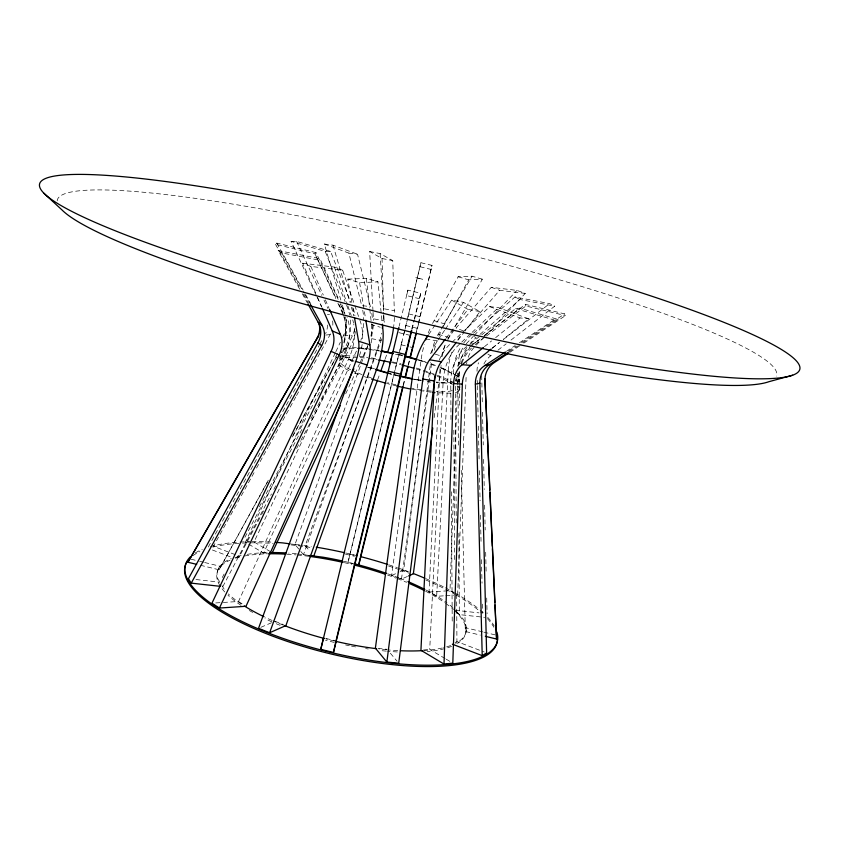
<?xml version="1.0" encoding="UTF-8"?>
<svg xmlns="http://www.w3.org/2000/svg" width="841" height="841" viewBox="0 0 841 841"><rect width="100%" height="100%" fill="white"/><g stroke="black" fill="none" stroke-linecap="round" stroke-linejoin="round"><path stroke-width="0.63" stroke-dasharray="4.21 3.15" d="M454.35 593.094L449.977 590.676L457.504 385.956M457.546 384.642L457.988 372.826M458.229 366.266L458.366 362.334A19.742 13.088 -67.7 0 1 464.064 346.303M457.63 594.902L466.187 374.865M436.668 596.311L429.026 592.032L440.095 367.265L448.253 370.692L436.668 596.311L444.532 595.785M445.11 658.535L429.719 649.389L443.07 383.086A47.222 34.691 -86.2 0 1 459.89 343.832M400.043 571.796L403.648 570.23L430.655 362.187M434.156 417.556L441.094 365.478M407.412 576.453L401.472 579.102L391.643 575.454L420.984 360.589A42.838 15.106 -72.7 0 1 424.316 344.505M401.472 579.102L431.549 363.922A42.954 14.886 -72.7 0 1 431.864 361.704M418.755 323.007L431.99 265.399L420.91 262.707L405.131 328.453M414.655 319.054L420.773 293.267L407.906 290.145L399.17 326.129M408.011 316.994L420.91 262.707M218.544 569.178L218.839 567.906M352.757 563.638L347.985 562.482L401.935 341.646M416.484 331.217L431.99 265.399M339.943 359.937L341.814 352.032M418.492 324.121L416.295 333.257M407.906 290.145L406.602 295.58L419.806 298.786M404.363 331.627L399.664 351.391M404.763 330.46L403.039 337.546M405.036 329.294L407.233 320.211M347.985 562.482L398.876 354.629L403.701 355.806M403.049 385.588L404.626 379.249M408.095 365.299L409.672 358.949M403.396 385.451L404.984 379.081M408.463 365.068L409.735 359.969M411.712 329.178L413.898 320.516M414.214 319.275L420.773 293.267M456.327 381.562L456.894 379.312M412.09 329.188L414.34 320.316M466.051 631.181L466.377 629.909M297.619 553.956L308.626 555.365L303.475 554.682L376.821 350.213A42.902 15.464 -80 0 0 381.499 333.173M377.588 379.901L379.817 373.751M385.136 359.044L386.818 354.397M303.475 554.682L294.981 544.463L367.717 345.903M381.698 338.87A19.469 7.127 -80 0 1 381.162 340.384L305.178 545.704L309.898 551.275M223.338 602.45L238.518 601.494L348.489 359.254A47.107 34.313 -66.6 0 0 353.777 324.279M335.286 352.863L245.393 542.203L263.632 553.084L357.32 349.141M345.725 393.725L359.422 364.048M359.969 362.87L366.55 348.626A43.269 29.162 -85.1 0 0 367.959 345.472M335.853 351.675L340.342 342.213M342.592 337.472L343.717 335.107A19.795 13.256 -85.1 0 0 345.683 316.573M354.524 329.42A19.7 13.267 -85.1 0 1 352.39 335.843L254.014 541.93L271.191 552.117M200.41 565.257L219.102 569.788L268.3 480.19M343.139 313.693A45.425 44.636 36.2 0 0 340.616 307.911L341.467 306.282L340.363 303.948M222.276 577.536L224.105 574.056M259.354 506.829L325.004 381.646M222.823 586.597L271.433 493.972M273.861 489.336L275.69 485.867M310.928 418.702L343.738 356.185A46.381 43.238 -52.3 0 0 347.07 317.53M244.91 537.325L302.518 428.269M339.28 358.665L344.799 348.227A44.363 39.464 84.1 0 0 349.856 316.016M235.007 557.814L239.548 556.269L261.025 515.701M261.635 514.545L264.095 509.909M296.61 448.474L300.29 441.514M300.899 440.358L350.014 347.575A44.068 39.264 84.2 0 0 355.386 331.596M443.154 326.781A42.954 14.886 -72.7 0 1 444.7 323.911L468.647 279.853L482.398 279.212L453.856 328.505M432.537 323.533A42.838 15.106 -72.7 0 1 434.093 320.684L458.114 276.773L472.043 276.205L482.398 279.212M208.274 547.018L319.149 345.462M319.78 344.316L322.933 338.597M254.035 472.674L213.435 546.314L239.548 556.269M256.568 468.069L267.985 447.359M268.615 446.203L289.546 408.232M290.187 407.086L295.895 396.731M296.526 395.575L330.145 334.592A20.068 17.871 84.2 0 0 330.923 333.068M293.025 435.365L335.496 358.35M219.102 569.788L268.363 480.474M292.363 436.963L334.035 361.388M334.676 360.242L336.568 356.805M337.567 353.367L334.655 358.623L337.441 357.078M447.927 338.786A19.553 6.77 -72.6 0 1 448.674 337.462L453.215 329.619M437.436 335.548A19.501 6.875 -72.7 0 1 438.182 334.234L472.043 276.205M428.679 334.592L451.649 300.142L463.475 302.371L479.98 311.622L465.01 331.07M438.129 339.88L444.647 330.229M445.373 329.167L463.475 302.371M446.077 338.177L467.922 309.372L479.98 311.622M457.925 340.29L464.221 332.1M316.027 252.636L276.826 243.112L275.512 244.289L314.997 253.887L316.027 252.636L338.145 299.28M525.278 293.393L499.617 290.313L464.306 331.259L456.053 328.022L491.281 287.307L516.942 290.418L525.278 293.393L483.354 337.651M476.216 345.188L482.461 338.597M466.219 343.79L473.336 336.305M474.229 335.37L516.942 290.418M452.08 342.203L489.693 306.639L498.429 307.596L528.779 318.834L503.37 339.238M461.772 342.056L471.17 333.225M472.106 332.342L498.429 307.596M459.764 383.612L459.932 389.646L457.367 392.053L453.005 392.831M457.21 382.224L459.67 379.995L458.019 376.81A44.489 39.327 -57.2 0 1 457.988 373.152M473.483 333.225L515.007 296.968L549.636 303.622L554.713 306.166L510.329 340.594M480.022 334.329L519.896 299.491L554.713 306.166M484.469 346.66L491.586 340.92M495.654 337.63L520.053 317.93L528.779 318.834M492.185 348.216L499.302 342.508M483.911 364.016A20.258 17.903 -57.2 0 1 490.713 355.806L493.804 353.409M497.935 350.203L506.198 343.801M492.174 348.163L499.365 342.592M503.465 339.417L549.636 303.622M470.508 343.464L480.768 335.548M481.788 334.75L515.649 308.605L519.969 308.195L558.109 319.454L518.792 345.346M457.714 366.203A46.213 43.301 78.9 0 1 474.051 343.612L480.169 338.881M484.258 335.738L519.969 308.195M472.179 345.283A45.256 44.426 -11.9 0 1 477.972 340.447L480.032 338.881M484.153 335.738L525.404 304.358L564.7 313.914L565.478 315.617L520.789 345.094M475.091 344.642A45.582 44.741 -11.7 0 1 478.108 342.329L485.383 336.799M486.424 336.011L525.898 305.987L565.478 315.617M506.45 351.317L515.091 345.609M519.423 342.76L554.019 319.948L558.109 319.454M508.427 351.054L516.006 346.05M521.409 342.476L564.7 313.914M509.888 352.284L519.696 345.819M508.963 351.822L517.699 346.072M455.097 642.608L456.926 641.567L484.248 652.006M391.643 575.454L398.844 572.311M260.878 627.312L271.454 622.771M454.266 382.602L450.765 383.286L436.647 382.697L443.07 383.086M450.829 393.22L436.174 392.758M469.478 344.253L474.051 343.612M344.799 348.227C356.3 346.608 367.959 348.794 379.323 350.602M338.366 356.563L345.956 355.711L355.617 356.058M325.887 335.044L330.145 334.592M342.844 348.311L350.098 347.564M423.444 650.009L429.719 649.389M327.401 314.492L329.525 314.324M445.835 595.691L453.698 595.165M429.026 592.032L449.977 590.676M215.759 602.934L222.077 602.534M351.853 302.413L347.838 279.128L359.622 282.671L377.945 281.872L382.213 322.891M347.838 279.128L366.382 278.413L377.945 281.872M263.632 553.084L267.333 552.947M245.393 542.203L251.543 542.014M316.447 295.748L291.091 241.346L325.215 251.427L330.566 251.406L350.844 302.539M291.091 241.346L296.621 241.399L330.566 251.406M357.877 347.953L366.55 348.626M343.717 335.107L352.39 335.843M377.987 648.4L387.07 649.284M431.16 392.232L410.723 389.089M455.896 611.123L459.333 614.613L484.637 617.368M427.239 381.667L430.771 382.056M195.974 579.533L219.848 582.172M455.044 610.24L478.96 612.868M359.254 356.384L367.769 357.383M315.596 292.889L302.613 263.201L310.855 266.408L342.665 270.255L354.397 304.326M302.613 263.201L334.392 267.081L342.665 270.255M294.981 544.463L302.634 545.399M296.4 553.798L293.951 553.483A127.979 39.874 13.7 0 0 288.663 553.094M348.878 253.12L357.541 254.255L370.376 306.534L361.693 305.651L348.878 253.12L324.332 244.016L340.847 300.037M291.354 544.022L300.058 545.157M303.801 545.641L311.275 546.608M324.332 244.016L332.983 245.173L357.541 254.255M414.645 379.491L423.591 380.984M376.821 350.213L379.228 350.623M412.09 379.06L420.931 380.584M371.627 338.713L381.162 340.384M371.417 357.877L377.462 358.939M425.809 338.902L437.404 340.952A47.937 19.543 -80.4 0 0 429.982 355.175M373.068 312.337L373.436 318.813L384.158 320.736A19.469 7.127 -80 0 1 384.242 323.838M372.994 311.044L369.63 251.522L382.045 258.513L383.464 308.679L394.303 310.655A42.786 15.685 -80 0 1 394.397 313.903M299.722 289.22L278.182 250.597L316.973 258.05L320.736 260.426L338.618 299.039M278.182 250.597L281.714 252.931L320.736 260.426M369.63 251.522L380.143 253.583L392.747 260.605L394.303 310.655M382.045 258.513L392.747 260.605M396.815 386.03L387.228 383.591M392.526 361.935L401.01 363.838M398.14 375.959L388.458 373.446M397.94 354.376L402.997 355.512M420.08 266.755L431.412 269.509M408.747 313.924L420.248 316.721M405.835 325.53L417.178 328.295M398.907 332.637L408.905 335.065M401.168 344.789L408.737 346.618M409.988 346.923L412.51 347.543M387.712 373.341L400.064 376.337M349.867 554.23L355.743 555.649M191.054 559.212L198.476 561.01M199.716 561.315L203.427 562.208M204.668 562.513L220.763 566.403M482.66 631.854L465.294 627.659L465.346 631.475L480.327 635.102M483.89 632.159L496.295 635.165M326.035 638.466L334.76 640.579M458.114 276.773L468.647 279.853M515.649 308.605L554.019 319.948M434.093 320.684L444.7 323.911M438.182 334.234L448.674 337.462M369.788 309.152L371.491 324.521L380.248 327.244M435.323 354.177L442.303 356.363A19.553 6.77 -72.6 0 1 445.835 343.223M420.984 360.589L425.683 362.072M417.924 359.549L425.357 361.935M431.549 363.922L438.781 366.697M367.748 367.139L373.93 369.125M416.537 368.043L422.287 369.903M423.444 370.271L443.102 377.451L452.437 382.066M367.664 367.128L373.646 369.083M364.342 376.642L371.638 379.049M491.281 287.307L499.617 290.313M403.648 570.23L408.495 572.017M489.693 306.639L520.053 317.93M212.416 549.993L231.496 557.289M439.959 367.16L455.212 374.823M274.986 621.257L283.491 624.621M354.587 372.91L361.378 375.664M458.366 362.334L461.867 363.775M348.489 359.254L354.187 361.756M515.007 296.968L519.896 299.491M353.125 361.493L344.537 357.026L341.751 354.744M348.92 370.618L339.995 365.877L337.199 363.512M451.649 300.142L467.922 309.372M446.214 659.186L451.701 662.456M474.282 336.621L476.132 337.725A44.489 39.327 -57.2 0 0 470.729 342.865M487.896 354.082L490.713 355.806M238.518 601.494L242.786 604.237M454.361 374.34L457.946 376.757L457.988 382.581M337.935 303.254L341.246 310.392L345.115 313.073L340.784 303.717M456.127 375.475L458.019 376.81M341.824 354.702L343.738 356.185M453.183 608.201L451.585 606.477A127.979 39.874 13.7 0 0 447.927 603.586M457.178 612.5L462.876 618.64A127.979 39.874 13.7 0 1 455.643 643.354M390.392 653.257L397.057 661.194M219.427 581.415L217.567 578.356A127.979 39.874 13.7 0 1 231.286 558.561M221.919 585.494L225.083 590.676M276.826 243.112L303.086 290.05M305.651 294.634L310.771 303.79M275.512 244.289L300.279 288.568M303.464 294.245L308.542 303.328M302.266 293.772L307.333 302.855M281.714 252.931L304 292.941M304.631 294.087L309.73 303.233M459.932 389.646L458.009 386.082L458.345 445.183M314.997 253.887L336.715 299.69M338.944 304.389L340.616 307.911M296.621 241.399L321.83 295.433M324.016 300.132L327.853 308.363M317.004 296.926L321.409 306.387M316.973 258.05L335.727 298.492M317.677 297.63L321.83 307.133M310.855 266.408L323.28 295.012M325.341 299.774L328.968 308.121M325.215 251.427L345.167 301.751M334.392 267.081L347.459 304.663M347.88 305.872L351.244 315.575M354.818 305.546L359.002 317.719M525.404 304.358L525.898 305.987M332.983 245.173L349.867 302.182M351.338 307.133L353.914 315.806M342.308 305.02L344.873 313.735M352.747 307.585L354.093 315.343M359.622 282.671L365.614 318.918M366.382 278.413L369.641 307.869M477.972 340.447L478.108 342.329M380.143 253.583L383.769 314.282M383.843 315.575L384.158 320.736M459.67 379.995L459.733 382.413M459.207 371.648A45.256 44.426 -11.9 0 0 458.955 379.06L459.691 407.843M461.236 470.308L465.346 631.475M477.257 380.437L477.352 384.369M477.373 385.672L478.119 417.062M478.329 426.219L479.097 458.923M479.381 470.697L480.085 500.784M480.421 515.176L481.041 541.341M481.473 559.654L482.03 583.202M482.524 604.132L482.734 613.289M481.693 375.58L482.314 403.06M482.513 412.216L483.26 444.931M483.586 459.323L484.269 489.42M484.626 505.115L485.183 529.977M485.688 552.222L486.13 571.848M486.729 598.014L487.086 613.72M458.86 533.183L459.333 614.613M455.454 386.303L456.243 523.754M456.652 594.44L456.926 641.567M453.835 430.235L454.718 561.63M450.986 419.501L450.765 383.286A46.528 43.543 78.9 0 1 466.587 346.513M451.428 491.764L452.227 623.16M458.923 375.349L458.934 377.472M458.955 379.06L458.955 381.215A45.582 44.741 -11.7 0 1 459.817 370.051M57.199 200.799A370.177 44.541 13.7 0 1 427.365 244.363A370.177 44.541 13.7 0 1 776.401 376.074M454.497 610.534A127.958 39.969 13.7 0 1 457.472 643.428M451.606 646.351A127.958 39.969 13.7 0 1 427.207 651.586M397.341 651.954A127.958 39.969 13.7 0 1 387.585 651.26M386.324 651.144A127.958 39.969 13.7 0 1 379.964 650.492M368.242 648.979A127.958 39.969 13.7 0 1 365.614 648.579M355.659 646.918A127.958 39.969 13.7 0 1 350.644 645.972M349.383 645.73A127.958 39.969 13.7 0 1 345.598 644.963M334.276 642.429A127.958 39.969 13.7 0 1 325.583 640.264M280.127 625.347A127.958 39.969 13.7 0 1 272.936 622.329M271.78 621.825A127.958 39.969 13.7 0 1 265.041 618.745M252.699 612.437A127.958 39.969 13.7 0 1 249.283 610.503M240.989 605.362A127.958 39.969 13.7 0 1 228.016 595.26M224.778 592.001A127.958 39.969 13.7 0 1 221.036 587.354M220.268 586.209A127.958 39.969 13.7 0 1 229.971 560.243M235.512 558.203A127.958 39.969 13.7 0 1 241.893 556.542M244.636 555.985A127.958 39.969 13.7 0 1 267.039 553.83M287.065 554.219A127.958 39.969 13.7 0 1 296.116 554.902M297.346 555.018A127.958 39.969 13.7 0 1 308.71 556.29M344.347 562.671A127.958 39.969 13.7 0 1 351.895 564.458M387.585 575.044A127.958 39.969 13.7 0 1 396.079 578.145M397.267 578.597A127.958 39.969 13.7 0 1 406.571 582.329M425.651 591.244A127.958 39.969 13.7 0 1 444.605 602.619M445.625 603.344A127.958 39.969 13.7 0 1 453.457 609.588M192.957 555.659A160.547 50.229 13.7 0 1 199.927 551.559M212.794 547.113A160.547 50.229 13.7 0 1 241.052 543.17M242.397 543.107A160.547 50.229 13.7 0 1 249.262 542.865M250.45 542.844A160.547 50.229 13.7 0 1 273.104 543.402M291.144 544.926A160.547 50.229 13.7 0 1 310.623 547.48M345.462 554.145A160.547 50.229 13.7 0 1 354.418 556.279M388.437 565.961A160.547 50.229 13.7 0 1 399.549 569.714M400.789 570.156A160.547 50.229 13.7 0 1 409.378 573.299M425.767 579.933A160.547 50.229 13.7 0 1 454.907 594.303M456.137 595.008A160.547 50.229 13.7 0 1 481.882 613.131M487.37 618.566A160.547 50.229 13.7 0 1 493.867 627.228M195.354 552.947A160.578 50.113 13.7 0 1 202.261 549.404M210.471 546.576A160.578 50.113 13.7 0 1 238.655 542.13M239.99 542.046A160.578 50.113 13.7 0 1 249.546 541.667M251.911 541.636A160.578 50.113 13.7 0 1 273.388 542.214M345.746 552.979A160.578 50.113 13.7 0 1 355.964 555.417M388.721 564.784A160.578 50.113 13.7 0 1 397.351 567.675M398.602 568.106A160.578 50.113 13.7 0 1 408.453 571.67M426.072 578.745A160.578 50.113 13.7 0 1 444.237 587.228M445.383 587.806A160.578 50.113 13.7 0 1 454.172 592.516M455.212 593.105A160.578 50.113 13.7 0 1 477.982 608.316M480.137 610.114A160.578 50.113 13.7 0 1 483.186 612.816M487.696 617.336A160.578 50.113 13.7 0 1 494.193 625.977M450.608 645.552A127.979 39.874 13.7 0 1 443.386 647.728M442.208 648.012A127.979 39.874 13.7 0 1 423.78 650.556M397.677 650.598A127.979 39.874 13.7 0 1 387.922 649.904M386.671 649.788A127.979 39.874 13.7 0 1 379.007 648.989M334.613 641.063A127.979 39.874 13.7 0 1 325.919 638.897M282.912 624.968A127.979 39.874 13.7 0 1 273.262 620.973M272.095 620.458A127.979 39.874 13.7 0 1 265.357 617.389M241.293 604.017A127.979 39.874 13.7 0 1 228.321 593.935M237.015 556.595A127.979 39.874 13.7 0 1 242.176 555.302M247.128 554.366A127.979 39.874 13.7 0 1 267.322 552.611M343.37 561.199A127.979 39.874 13.7 0 1 353.43 563.575M387.88 573.856A127.979 39.874 13.7 0 1 398.76 577.862M399.938 578.324A127.979 39.874 13.7 0 1 406.865 581.131M425.956 590.035A127.979 39.874 13.7 0 1 446.949 602.86M341.246 310.392A46.076 43.007 -52.4 0 1 342.75 313.682M343.98 317.12A46.076 43.007 -52.4 0 1 343.054 346.334M359.843 320.148A47.359 34.313 -66.6 0 1 362.545 340.773M362.135 344.484A47.359 34.313 -66.6 0 1 359.475 355.627M362.744 310.203A43.48 29.141 -85.1 0 1 363.722 319.79M363.711 323.48A43.48 29.141 -85.1 0 1 360.873 340.321M371.806 313.399A43.269 29.162 -85.1 0 1 372.405 320.61M372.384 324.269A43.269 29.162 -85.1 0 1 370.229 338.734M346.597 305.346A44.363 39.464 84.1 0 1 349.614 314.797M327.538 325.046A20.205 17.966 84.1 0 1 325.604 333.614M332.647 320.999A20.068 17.871 84.2 0 1 332.489 328.074M353.157 308.405A44.068 39.264 84.2 0 1 355.06 315.575M343.548 314.891A45.425 44.636 36.2 0 1 344.085 340.815M452.479 381.972A59.185 10.05 13.7 0 1 436.237 382.087M421.236 380.164A59.185 10.05 13.7 0 1 413.825 378.86M398.192 375.485A59.185 10.05 13.7 0 1 388.679 373.057M374.581 368.905A59.185 10.05 13.7 0 1 367.801 366.613M354.103 361.115A59.185 10.05 13.7 0 1 342.077 350.897M342.771 350.171A59.185 10.05 13.7 0 1 359.538 348.552M362.261 348.763A59.185 10.05 13.7 0 1 379.417 351.023M395.564 354.229A59.185 10.05 13.7 0 1 402.839 355.943M418.345 360.169A59.185 10.05 13.7 0 1 428.016 363.249M430.277 364.027A59.185 10.05 13.7 0 1 436.185 366.203M441.514 368.369A59.185 10.05 13.7 0 1 452.595 374.098M456.285 377.367A59.185 10.05 13.7 0 1 455.748 380.836M452.237 390.518A59.112 10.355 13.7 0 1 436.237 391.507M431.496 391.118A59.112 10.355 13.7 0 1 423.612 390.171M421.309 389.835A59.112 10.355 13.7 0 1 411.533 388.174M395.922 384.831A59.112 10.355 13.7 0 1 387.596 382.718M371.165 377.84A59.112 10.355 13.7 0 1 364.51 375.528M362.019 374.602A59.112 10.355 13.7 0 1 353.115 370.923M350.75 369.798A59.112 10.355 13.7 0 1 357.436 357.393M360.158 357.583A59.112 10.355 13.7 0 1 367.296 358.319M368.558 358.476A59.112 10.355 13.7 0 1 377.304 359.79M392.221 362.692A59.112 10.355 13.7 0 1 400.705 364.679M416.19 368.915A59.112 10.355 13.7 0 1 424.684 371.617M425.84 372.006A59.112 10.355 13.7 0 1 436.206 375.864M437.267 376.305A59.112 10.355 13.7 0 1 452.332 384.505M352.726 319.895A47.107 34.313 -66.6 0 1 353.556 323.154M459.207 364.71A44.489 39.327 -57.2 0 1 468.321 345.735M341.467 306.282A45.099 44.331 36.4 0 1 344.368 313.209M345.378 316.826A45.099 44.331 36.4 0 1 343.748 342.476M371.491 324.521A47.874 19.133 -72.3 0 1 371.175 342.907M455.412 381.11A46.213 43.301 78.9 0 1 455.465 378.576M441.409 356.773A43.364 28.783 -67.7 0 1 446.161 342.907M447.822 339.638A43.364 28.783 -67.7 0 1 453.793 330.66M428.227 333.004A42.838 15.106 -72.7 0 1 431.034 326.55M466.639 364.037A19.837 13.078 -67.7 0 1 466.86 362.355M468.174 357.299A19.837 13.078 -67.7 0 1 474.429 347.07M448.253 370.692A43.574 28.752 -67.7 0 1 452.879 349.614M457.893 339.764A43.574 28.752 -67.7 0 1 462.035 333.909M461.089 363.186A45.256 44.426 -11.9 0 1 469.614 348.048M461.951 362.87A45.582 44.741 -11.7 0 1 471.391 348.1M453.467 373.74A44.205 39.138 -57.2 0 1 461.572 345.945M463.748 342.907A44.205 39.138 -57.2 0 1 471.507 334.949M477.036 371.28A20.131 17.819 -57.2 0 1 478.55 362.723M439.16 360.19A47.474 34.702 -86.3 0 1 451.144 343.086M383.464 308.679A42.902 15.464 -80 0 1 383.538 310.834M383.507 315.312A42.902 15.464 -80 0 1 383.065 322.345M431.832 353.083A19.501 6.875 -72.7 0 1 435.344 339.974M434.292 350.161A42.954 14.886 -72.7 0 1 437.162 340.815M438.855 336.274A42.954 14.886 -72.7 0 1 441.662 329.809M373.436 318.813A19.522 7.033 -80 0 1 373.499 320.326M373.341 325.236A19.522 7.033 -80 0 1 370.429 338.502M394.366 317.278A42.786 15.685 -80 0 1 393.525 327.885M422.76 279.307L415.696 277.593L422.76 279.307"/><path stroke-width="1.26" d="M491.165 349.036L470.844 365.362A21.519 15.821 -86.3 0 0 462.35 384.106L452.805 663.118L444.006 664.064L453.604 383.58A21.635 15.821 -86.3 0 1 462.087 364.731L483.449 347.48M456.348 342.329L441.378 361.788A21.845 8.915 -80.4 0 0 434.503 380.984L398.718 663.181L386.86 662.056L375.391 648.138L412.09 379.06A48.074 19.28 -80.4 0 1 425.809 338.902L427.964 335.664M386.86 662.056L422.855 379.039A21.908 8.788 -80.4 0 1 429.688 359.769L445.288 339.196M432.768 427.974L413.341 573.814L408.6 575.927M353.956 563.933L358.729 565.089L360.19 557.972M323.543 637.867L320.757 649.368L333.488 652.448L335.759 642.04M415.328 336.043L415.727 334.392M320.757 649.368L391.38 358.203M336.011 640.884L404.647 357.52M333.488 652.448L411.764 330.45M416.295 333.257L410.366 357.425L404.91 356.1M390.035 363.775L398.886 327.328M414.108 341.099L414.928 337.725M404.942 356.321L405.541 353.914M413.288 344.4L413.698 342.76M405.825 352.757L406.403 350.424M406.676 349.299L407.233 347.06M408.284 342.844L411.407 330.418M407.496 345.998L408.032 343.853M360.432 556.795L402.734 386.849M405.257 376.705L407.78 366.56M409.988 357.688L412.195 348.805M412.51 347.543L412.899 345.998M358.729 565.089L403.081 386.723M405.299 377.809L408.148 366.34M377.136 381.131L313.819 555.912L309.94 555.449M380.71 371.291L384.715 360.211M354.534 317.94L358.56 341.215A21.824 8.725 -72.3 0 1 355.806 361.388L258.534 628.322L269.625 632.747L285.919 625.578L376.4 369.914A48.011 18.87 -72.3 0 0 382.75 328.022L382.35 324.174M269.625 632.747L367.075 365.005A21.887 8.61 -72.3 0 0 369.893 344.799L365.824 320.211M353.861 368.779L246.003 606.287L219.417 608.043L211.964 603.176L331.102 351.37A21.467 15.643 -66.6 0 0 332.216 330.881L322.345 308.321M340.237 405.593L272.263 552.758L269.803 552.852M219.417 608.043L339.186 354.923A21.582 15.643 -66.5 0 0 340.353 334.34L329.483 309.309M196.668 564.353L187.942 562.24L317.866 336.968A20.541 20.195 36.5 0 0 318.707 335.391M307.964 303.99L318.098 322.166A20.993 19.606 -52.3 0 1 317.951 342.802L188.437 578.703L191.222 583.139L220.3 586.324M191.222 583.139L321.661 345.704A21.141 19.711 -52.3 0 0 321.83 324.952L310.371 304.368M187.942 562.24L317.866 336.968M452.353 644.185L482.219 655.633L475.365 384.137A21.204 19.848 78.8 0 1 484.826 365.572L505.367 352.032M508.794 353.01L494.624 362.355A20.762 20.373 -11.8 0 0 485.005 380.794L496.568 639.034L485.331 636.311M484.826 365.572L489.304 364.773L507.869 352.547M482.219 655.633L486.624 652.91L479.896 383.223A21.057 19.732 78.8 0 1 489.304 364.773M792.632 375.212A391.286 44.415 13.7 0 1 168.768 250.607A391.286 44.415 13.7 0 1 297.661 203.985A391.286 44.415 13.7 0 1 792.632 375.212L768.842 381.719A370.177 44.541 13.7 0 1 408.432 331.449A370.177 44.541 13.7 0 1 61.95 209.903L43.816 193.178M475.365 384.137L479.896 383.223M453.604 383.58L462.35 384.106M462.087 364.731L470.844 365.362M432.411 392.369L434.923 392.631M309.845 555.523L323.207 557.226A127.979 39.874 13.7 0 1 342.108 560.915M290.103 543.864L282.639 542.897A160.578 50.113 13.7 0 0 276.016 542.382M316.269 547.26L318.76 547.586A160.578 50.113 13.7 0 1 344.453 552.684M422.855 379.039L434.503 380.984M410.723 389.089L396.815 386.03M381.635 351.044L387.659 352.074A42.786 15.685 -80 0 0 393.525 327.885M429.688 359.769L441.378 361.788M412.09 379.06L399.391 376.242M381.709 351.023L392.884 353.241M393.031 351.454L405.656 354.524M388.237 371.186L400.8 374.234M405.162 356.1L416.747 359.233M388.458 373.446L376.043 369.861M386.03 383.265L371.638 379.049M358.56 341.215L369.893 344.799M355.806 361.388L367.075 365.005M332.216 330.881L340.353 334.34M331.102 351.37L339.186 354.923M444.006 664.064L420.931 650.261L434.324 382.56A47.474 34.702 -86.3 0 1 434.85 376.106M318.098 322.166L321.83 324.952M317.951 342.802L321.661 345.704M484.805 378.65L485.005 380.794M496.568 639.034L494.95 605.057M484.868 379.953L487.265 433.609M487.391 436.227L489.788 489.893M489.904 492.511L492.311 546.166M492.427 548.784L494.834 602.44M497.43 639.044A160.547 50.229 13.7 0 1 326.056 652.753A160.547 50.229 13.7 0 1 187.385 561.368M268.205 553.798A127.958 39.969 13.7 0 1 285.751 554.145M310.003 556.458A127.958 39.969 13.7 0 1 343.086 562.387M354.376 565.078A127.958 39.969 13.7 0 1 385.136 574.193M409.903 583.759A127.958 39.969 13.7 0 1 424.505 590.645M496.884 632.033A160.578 50.113 13.7 0 1 328.631 651.912A160.578 50.113 13.7 0 1 190.486 556.731M361.041 556.721A160.578 50.113 13.7 0 1 387.501 564.395M413.288 573.52A160.578 50.113 13.7 0 1 424.947 578.272M422.603 650.629A127.979 39.874 13.7 0 1 400.474 650.734M376.421 648.674A127.979 39.874 13.7 0 1 335.864 641.368M324.679 638.571A127.979 39.874 13.7 0 1 284.153 625.462M264.063 616.768A127.979 39.874 13.7 0 1 244.258 605.941M269.677 552.569A127.979 39.874 13.7 0 1 286.035 552.936M354.671 563.89A127.979 39.874 13.7 0 1 386.66 573.425M407.99 581.604A127.979 39.874 13.7 0 1 424.81 589.446M411.323 378.366A59.185 10.05 13.7 0 1 399.391 375.78M387.501 372.742A59.185 10.05 13.7 0 1 375.759 369.273M380.668 351.244A59.185 10.05 13.7 0 1 393.136 353.683M405.236 356.542A59.185 10.05 13.7 0 1 417.104 359.801M318.928 323.112A20.689 20.331 36.3 0 1 316.857 338.807M319.948 332.048A20.541 20.195 36.5 0 1 319.401 333.751M425.756 339.838A42.838 15.106 -72.7 0 1 426.944 336.379M382.655 325.94A42.902 15.464 -80 0 1 382.329 328.358M378.555 360.001A59.112 10.355 13.7 0 1 391.012 362.429M401.903 364.973A59.112 10.355 13.7 0 1 413.804 368.2"/></g></svg>
